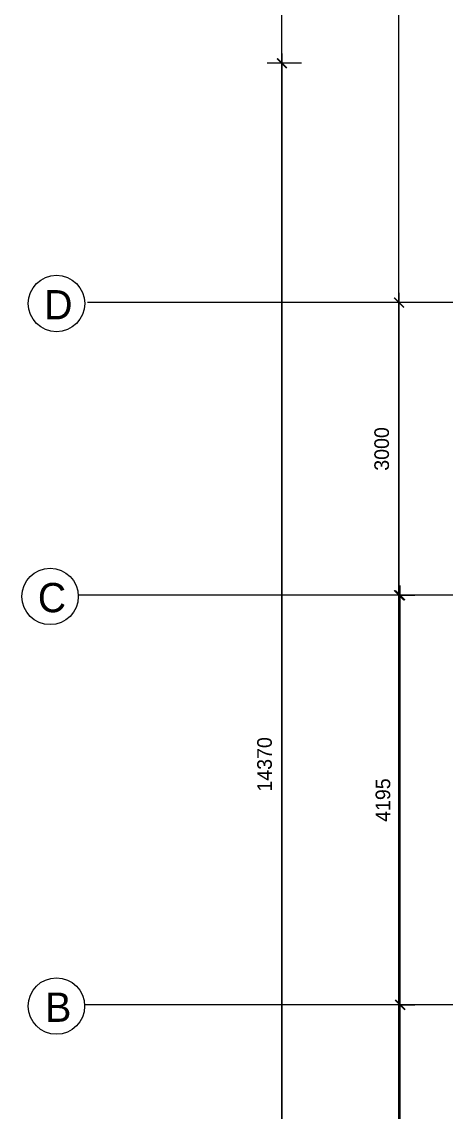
# Model space of a CAD drawing. Header units: millimetres. Extents: x 173236 to 801264, y -94969 to 615039.
# Drawn here: x 629286 to 633633, y 96545 to 107717 of the extents above; entities that cross this region are included whole.
import ezdxf
from ezdxf.enums import TextEntityAlignment as Align

# ---------------------------------------------------------------- set-up
doc = ezdxf.new("R2010")
doc.units = ezdxf.units.MM
doc.header["$MEASUREMENT"] = 0
doc.header["$PDMODE"] = 2
doc.layers.add('00-Def-points', color=7, linetype='Continuous', plot=False)
for name, color, linetype in [('VOX-A-ANNO-DIMS', 160, 'Continuous'), ('VOX-A-ANNO-GRID', 253, 'Continuous'), ('VOX-A-ANNO-GRID-LINE', 254, 'Continuous')]:
    doc.layers.add(name, color=color, linetype=linetype)
doc.styles.add('1.5 mm Rotis Annotative', font='', dxfattribs={"height": 1.5})
doc.styles.get('1.5 mm Rotis Annotative').set_extended_font_data('Rotis Sans Serif')
doc.dimstyles.new('1.5 mm Rotis Annotative', dxfattribs={"dimtxt": 1.5, "dimasz": 1, "dimexe": 1.5, "dimexo": 0, "dimgap": 1, "dimtad": 1, "dimdec": 0, "dimrnd": 5, "dimzin": 0, "dimdsep": 46, "dimtxsty": '1.5 mm Rotis Annotative', "dimblk": 'ARCHTICK', "dimcen": 0.09, "dimdle": 1, "dimadec": 0, "dimazin": 0, "dimtfac": 1, "dimtdec": 0, "dimtofl": 0, "dimtmove": 1, "dimatfit": 3, "dimfxl": 2, "dimfxlon": 1, "dimtolj": 1, "dimtzin": 0, "dimarcsym": 0})

# ---------------------------------------------------------------- blocks, each defined once
blk = doc.blocks.new('VOX-A-GRID-TAG')
at = {"layer": 'VOX-A-ANNO-GRID'}
blk.add_circle((0, 0), 1.447, dxfattribs=at)
at = {"layer": 'VOX-A-ANNO-GRID', "style": '1.5 mm Rotis Annotative'}
blk.add_attdef('O1', text='', height=1.5, dxfattribs=at).set_placement((0.097, -0.81), align=Align.CENTER)
blk = doc.blocks.new('dd')
at = {"layer": 'VOX-A-ANNO-GRID-LINE', "transparency": 33554610}
for p, q in [((725774, 159771), (698033, 159771)), ((725680, 156773), (697940, 156773)), ((725746, 152576), (698005, 152576))]:
    blk.add_line(p, q, dxfattribs=at)
at = {"xscale": 199.8152530431017, "yscale": 199.8152530431017, "zscale": 199.8152530431017}
for p, values in [((697717, 159762), {'O1': 'D'}), ((697651, 156761), {'O1': 'C'}), ((697716, 152564), {'O1': 'B'})]:
    blk.add_blockref('VOX-A-GRID-TAG', p, dxfattribs=at).add_auto_attribs(values)
blk = doc.blocks.new('_ArchTick')
at = {"color": 0, "linetype": 'ByBlock', "const_width": 0.15}
blk.add_lwpolyline([(-0.5, -0.5), (0.5, 0.5)], dxfattribs=at)
blk = doc.blocks.new('*D482')
at = {"layer": 'Defpoints', "color": 0, "transparency": 16777216}
for p in [(633287, 164366), (633287, 164366), (633287, 160096)]:
    blk.add_point(p, dxfattribs=at)
at = {"layer": 'VOX-A-ANNO-DIMS', "color": 0, "lineweight": -2, "transparency": 16777216}
for p, q in [((633287, 159996), (633287, 164466)), ((633287, 164366), (633437, 164366)), ((633287, 160096), (633437, 160096))]:
    blk.add_line(p, q, dxfattribs=at)
at = {"layer": 'VOX-A-ANNO-DIMS', "color": 0, "lineweight": -2, "transparency": 16777216, "xscale": 100, "yscale": 100, "zscale": 100}
for p, rotation in [((633287, 164366), 90), ((633287, 160096), 270)]:
    blk.add_blockref('_ArchTick', p, dxfattribs=dict(at, rotation=rotation))
at = {"layer": 'VOX-A-ANNO-DIMS', "color": 0, "transparency": 16777216, "insert": (633111, 162231), "char_height": 150, "attachment_point": 5, "rotation": 90, "style": '1.5 mm Rotis Annotative'}
blk.add_mtext('\\A1;4270', dxfattribs=at)
blk = doc.blocks.new('*D483')
at = {"layer": 'Defpoints', "color": 0, "transparency": 16777216}
for p in [(633275, 168563), (633287, 168563), (633287, 164366)]:
    blk.add_point(p, dxfattribs=at)
at = {"layer": 'VOX-A-ANNO-DIMS', "color": 0, "lineweight": -2, "transparency": 16777216}
for p, q in [((633287, 164266), (633287, 168663)), ((633275, 168563), (633437, 168563)), ((633287, 164366), (633437, 164366))]:
    blk.add_line(p, q, dxfattribs=at)
at = {"layer": 'VOX-A-ANNO-DIMS', "color": 0, "lineweight": -2, "transparency": 16777216, "xscale": 100, "yscale": 100, "zscale": 100}
for p, rotation in [((633287, 168563), 90), ((633287, 164366), 270)]:
    blk.add_blockref('_ArchTick', p, dxfattribs=dict(at, rotation=rotation))
at = {"layer": 'VOX-A-ANNO-DIMS', "color": 0, "transparency": 16777216, "insert": (633111, 166464), "char_height": 150, "attachment_point": 5, "rotation": 90, "style": '1.5 mm Rotis Annotative'}
blk.add_mtext('\\A1;4195', dxfattribs=at)
blk = doc.blocks.new('*D484')
at = {"layer": 'Defpoints', "color": 0, "transparency": 16777216}
for p in [(633275, 171561), (633287, 171561), (633275, 168563)]:
    blk.add_point(p, dxfattribs=at)
at = {"layer": 'VOX-A-ANNO-DIMS', "color": 0, "lineweight": -2, "transparency": 16777216}
for p, q in [((633275, 168463), (633275, 171661)), ((633287, 171561), (633125, 171561)), ((633275, 168563), (633425, 168563))]:
    blk.add_line(p, q, dxfattribs=at)
at = {"layer": 'VOX-A-ANNO-DIMS', "color": 0, "lineweight": -2, "transparency": 16777216, "xscale": 100, "yscale": 100, "zscale": 100}
for p, rotation in [((633275, 171561), 90), ((633275, 168563), 270)]:
    blk.add_blockref('_ArchTick', p, dxfattribs=dict(at, rotation=rotation))
at = {"layer": 'VOX-A-ANNO-DIMS', "color": 0, "transparency": 16777216, "insert": (633098, 170062), "char_height": 150, "attachment_point": 5, "rotation": 90, "style": '1.5 mm Rotis Annotative'}
blk.add_mtext('\\A1;3000', dxfattribs=at)
blk = doc.blocks.new('*D440')
at = {"layer": 'Defpoints', "color": 0, "transparency": 16777216}
for p in [(634901, 174014), (632075, 159646), (634901, 159646)]:
    blk.add_point(p, dxfattribs=at)
at = {"layer": 'VOX-A-ANNO-DIMS', "color": 0, "lineweight": -2, "transparency": 16777216}
for p, q in [((632075, 174114), (632075, 159546)), ((632275, 174014), (631925, 174014)), ((632275, 159646), (631925, 159646))]:
    blk.add_line(p, q, dxfattribs=at)
at = {"layer": 'VOX-A-ANNO-DIMS', "color": 0, "lineweight": -2, "transparency": 16777216, "xscale": 100, "yscale": 100, "zscale": 100}
for p, rotation in [((632075, 174014), 90), ((632075, 159646), 270)]:
    blk.add_blockref('_ArchTick', p, dxfattribs=dict(at, rotation=rotation))
at = {"layer": 'VOX-A-ANNO-DIMS', "color": 0, "transparency": 16777216, "insert": (631898, 166830), "char_height": 150, "attachment_point": 5, "rotation": 90, "style": '1.5 mm Rotis Annotative'}
blk.add_mtext('\\A1;14370', dxfattribs=at)
blk = doc.blocks.new('DIM')
at = {"layer": '00-Def-points'}
for points in [[(632074.5, 177389.1), (657199.6, 177389.1), (657199.6, 155864.9), (632074.5, 155864.9)], [(633274.5, 176189.1), (655999.6, 176189.1), (655999.6, 157064.9), (633274.5, 157064.9)]]:
    blk.add_lwpolyline(points, close=True, dxfattribs=at)
at = {"layer": 'VOX-A-ANNO-DIMS'}
for p1, p2, distance, picture, middle in [((634901, 174013.7), (634901, 159645.6), -2826.5, '*D440', (631898.3, 166829.7)), ((633287.2, 160095.6), (633287.2, 164366), 0, '*D482', (633111, 162230.8))]:
    dim = blk.add_aligned_dim(p1=p1, p2=p2, distance=distance, dimstyle='1.5 mm Rotis Annotative', dxfattribs=at)
    dim.commit()
    dim.dimension.update_dxf_attribs({"geometry": picture, "text_midpoint": middle})
for base, p1, p2, picture, middle in [((633274.5, 171561.3), (633274.5, 168562.6), (633287.2, 171561.3), '*D484', (633098.3, 170062)), ((633287.2, 168562.6), (633287.2, 164366), (633274.5, 168562.6), '*D483', (633111, 166464.3))]:
    dim = blk.add_linear_dim(base=base, p1=p1, p2=p2, angle=270, dimstyle='1.5 mm Rotis Annotative', dxfattribs=at)
    dim.commit()
    dim.dimension.update_dxf_attribs({"geometry": picture, "text_midpoint": middle})

msp = doc.modelspace()

# ---------------------------------------------------------------- block references
msp.add_blockref('DIM', (-125, -66721.2))
at = {"layer": 'VOX-A-ANNO-GRID-LINE'}
msp.add_blockref('dd', (-68075.9, -54931.2), dxfattribs=at)

doc.saveas('drawing.dxf')
